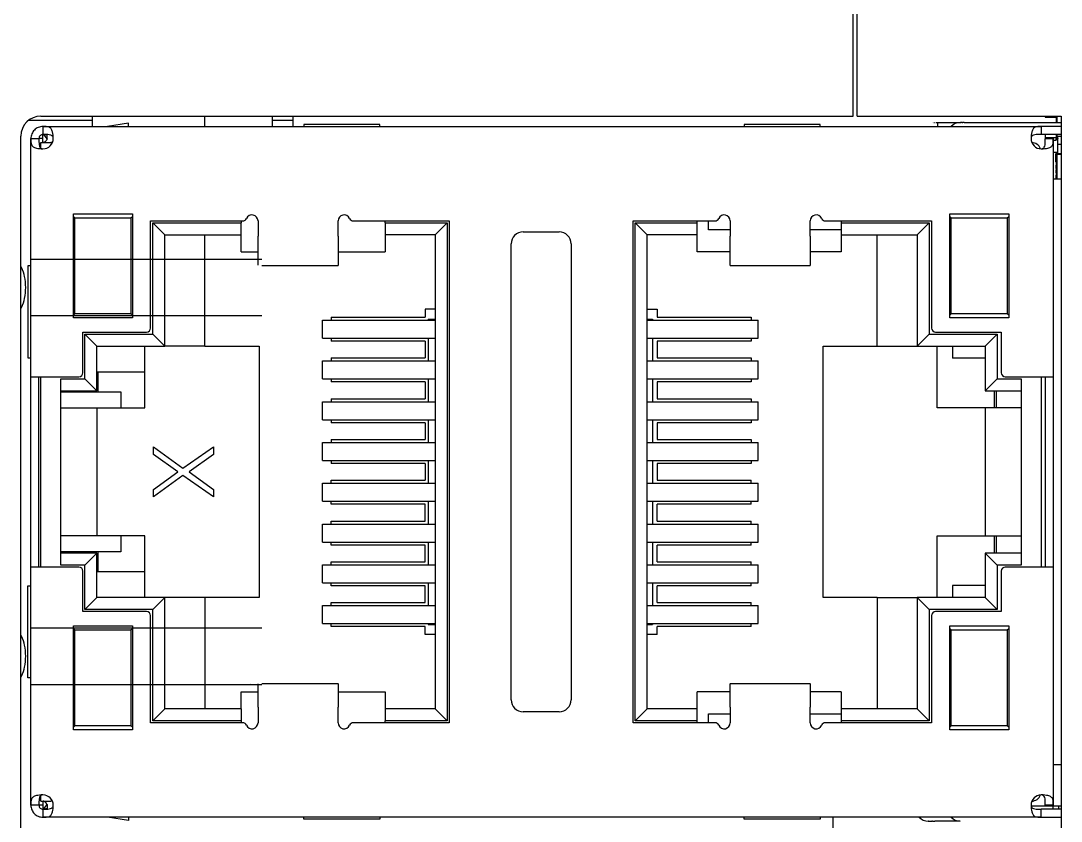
# Model space of a CAD drawing. Header units: inches. Extents: x 17 to 3130, y 15 to 659.
# Drawn here: x 954.21 to 980.21, y 234.15 to 254.16 of the extents above; entities that cross this region are included whole.
import ezdxf

# ---------------------------------------------------------------- set-up
doc = ezdxf.new("R2010")
doc.units = ezdxf.units.IN
doc.header["$MEASUREMENT"] = 0
doc.layers.add('Sichtbare Kanten(DIN)', color=7, linetype='Continuous', lineweight=25)

msp = doc.modelspace()

# ---------------------------------------------------------------- linework, layer by layer
at = {"layer": 'Sichtbare Kanten(DIN)'}
for p, q in [((975.01012, 251.77964), (975.01012, 255.92964)), ((975.11012, 251.77964), (975.11012, 255.92964)), ((954.71012, 251.77964), (975.01012, 251.77964)), ((956.00213, 251.6674), (956.00213, 251.77964)), ((958.80296, 251.77964), (958.80279, 251.51952)), ((960.50279, 251.51952), (960.50296, 251.77964)), ((961.00487, 251.77964), (961.00487, 251.51952)), ((975.11012, 251.77964), (980.21012, 251.77964)), ((979.81289, 251.77964), (979.81289, 251.75152)), ((979.81289, 251.75152), (980.09289, 251.75152)), ((980.09289, 251.61952), (980.09289, 251.77964)), ((980.10289, 251.77964), (980.10289, 251.61952)), ((980.21012, 251.77964), (980.21012, 216.32964)), ((956.00213, 251.6674), (954.39446, 251.6674)), ((954.76289, 251.51952), (979.71289, 251.51952)), ((954.76289, 251.51952), (954.76289, 251.31952)), ((956.00213, 251.51952), (956.00213, 251.6674)), ((956.89984, 251.60436), (956.37381, 251.51952)), ((956.89984, 251.51952), (956.89984, 251.60436)), ((961.00487, 251.6674), (960.50288, 251.6674)), ((963.18401, 251.56786), (961.28401, 251.56786)), ((961.28401, 251.56786), (961.28401, 251.51952)), ((963.18401, 251.51952), (963.18401, 251.56786)), ((974.18401, 251.56786), (972.28401, 251.56786)), ((972.28401, 251.56786), (972.28401, 251.51952)), ((974.18401, 251.51952), (974.18401, 251.56786)), ((976.98661, 251.61952), (976.98772, 251.61952)), ((977.0267, 251.61952), (977.04689, 251.61952)), ((977.07328, 251.61952), (977.13612, 251.61952)), ((977.13612, 251.61952), (977.68661, 251.61952)), ((977.68661, 251.61952), (977.68799, 251.61952)), ((977.69749, 251.61952), (977.68799, 251.61952)), ((977.69749, 251.61952), (977.70842, 251.61952)), ((977.73223, 251.61952), (977.70842, 251.61952)), ((977.73223, 251.61952), (977.75439, 251.61952)), ((977.78461, 251.61952), (977.75439, 251.61952)), ((977.78461, 251.61952), (977.85272, 251.61952)), ((977.85272, 251.61952), (980.21012, 251.61952)), ((980.21012, 251.51952), (979.71289, 251.51952)), ((979.71289, 251.51952), (979.71289, 251.31952)), ((954.21012, 216.82964), (954.21012, 251.27964)), ((954.46289, 245.26452), (954.46289, 251.21952)), ((954.46289, 251.21952), (954.66289, 251.21952)), ((954.68289, 251.21952), (954.66289, 251.21952)), ((954.76289, 251.21952), (954.68289, 251.21952)), ((954.76289, 251.11952), (954.76289, 251.31952)), ((954.77593, 251.3193), (954.86779, 251.20185)), ((954.86779, 251.20183), (954.86779, 251.30304)), ((980.21012, 251.31952), (979.71289, 251.31952)), ((979.81289, 251.31952), (979.81289, 251.23552)), ((980.09289, 251.23552), (979.81289, 251.23552)), ((979.81289, 251.21952), (980.01289, 251.21952)), ((979.91289, 251.23552), (979.91289, 251.21952)), ((980.01289, 251.21952), (980.01289, 245.26452)), ((980.01289, 251.1808), (980.07289, 251.1808)), ((980.08289, 251.18181), (980.08289, 251.21136)), ((980.09089, 251.21936), (980.09289, 251.21936)), ((980.09289, 251.18497), (980.09289, 251.31952)), ((980.10289, 251.31952), (980.10289, 251.1908)), ((980.12289, 251.2808), (980.21012, 251.2808)), ((980.12289, 251.0808), (980.12289, 251.2808)), ((954.71289, 251.11952), (954.96289, 251.11952)), ((954.71289, 250.97713), (954.71289, 251.11952)), ((954.99972, 251.11952), (954.96289, 251.11952)), ((980.12289, 251.0808), (980.21012, 251.0808)), ((980.12289, 250.84512), (980.12289, 251.0808)), ((980.01289, 250.8808), (980.07289, 250.8808)), ((980.07289, 250.63719), (980.07289, 250.83304)), ((980.07435, 250.83658), (980.08142, 250.84365)), ((980.08496, 250.84512), (980.21012, 250.84512)), ((980.09289, 250.82512), (980.09289, 250.63012)), ((980.09789, 250.82512), (980.09289, 250.82512)), ((980.09789, 250.82512), (980.10289, 250.82512)), ((980.10289, 250.82512), (980.21012, 250.82512)), ((980.10289, 250.82512), (980.10289, 250.20517)), ((980.08142, 250.62658), (980.07435, 250.63365)), ((980.08289, 250.50961), (980.08289, 250.55301)), ((980.08289, 250.36631), (980.08289, 250.43814)), ((980.08789, 250.62512), (980.08496, 250.62512)), ((980.09089, 250.56101), (980.09289, 250.56101)), ((980.09089, 250.50973), (980.09289, 250.50973)), ((980.09089, 250.45845), (980.09289, 250.45845)), ((980.09089, 250.44614), (980.09289, 250.44614)), ((980.09289, 250.20517), (980.09289, 250.63012)), ((980.21012, 250.20517), (980.01289, 250.20517)), ((980.08289, 250.36388), (980.08289, 250.36631)), ((980.08289, 250.36388), (980.08289, 250.34788)), ((980.08289, 250.34337), (980.08289, 250.34788)), ((980.08289, 250.26345), (980.08289, 250.30686)), ((980.09289, 250.35588), (980.09089, 250.35588)), ((980.09289, 250.33537), (980.09089, 250.33537)), ((980.09089, 250.31486), (980.09289, 250.31486)), ((980.09089, 250.26358), (980.09289, 250.26358)), ((980.09089, 250.2123), (980.09289, 250.2123)), ((955.52789, 246.73452), (955.52789, 249.33452)), ((955.52789, 249.33452), (956.99789, 249.33452)), ((955.52789, 249.26952), (955.56289, 249.23452)), ((955.56289, 249.23452), (956.96289, 249.23452)), ((955.56289, 246.83452), (955.56289, 249.23452)), ((956.96289, 249.23452), (956.99789, 249.26952)), ((956.96289, 249.23452), (956.96289, 246.83452)), ((956.99789, 249.33452), (956.99789, 246.73452)), ((957.45289, 246.47952), (957.45289, 249.15952)), ((957.45289, 249.15952), (959.75876, 249.15952)), ((957.51289, 246.32952), (957.51289, 249.10952)), ((957.51289, 249.10952), (959.71289, 249.10952)), ((957.51289, 249.10952), (957.81289, 248.80952)), ((959.71289, 249.15952), (959.71289, 249.10952)), ((959.71289, 248.80952), (959.71289, 249.10952)), ((960.13789, 249.15952), (960.13789, 248.774)), ((962.13789, 248.774), (962.13789, 249.15952)), ((962.51702, 249.15952), (964.91289, 249.15952)), ((963.31289, 249.10952), (963.31289, 249.15952)), ((963.31289, 249.10952), (964.86289, 249.10952)), ((963.31289, 249.10952), (963.31289, 248.80952)), ((964.86289, 249.10952), (964.56289, 248.80952)), ((964.86289, 249.10952), (964.86289, 236.65952)), ((964.91289, 249.15952), (964.91289, 236.60952)), ((969.51289, 236.60952), (969.51289, 249.15952)), ((969.51289, 249.15952), (971.55876, 249.15952)), ((969.56289, 236.65952), (969.56289, 249.10952)), ((969.56289, 249.10952), (971.11289, 249.10952)), ((969.56289, 249.10952), (969.86289, 248.80952)), ((971.11289, 249.10952), (971.11289, 249.15952)), ((971.11289, 248.80952), (971.11289, 249.10952)), ((971.39289, 248.93452), (971.39289, 249.15952)), ((971.93789, 249.15952), (971.93789, 248.774)), ((973.93789, 248.774), (973.93789, 249.15952)), ((974.31702, 249.15952), (976.97289, 249.15952)), ((974.71289, 249.15952), (974.71289, 249.10952)), ((974.71289, 249.10952), (974.71289, 248.80952)), ((974.71289, 249.10952), (976.91289, 249.10952)), ((976.91289, 249.10952), (976.61289, 248.80952)), ((976.91289, 249.10952), (976.91289, 246.32952)), ((976.97289, 249.15952), (976.97289, 246.47952)), ((977.42789, 246.73452), (977.42789, 249.33452)), ((977.42789, 249.33452), (978.89789, 249.33452)), ((977.42789, 249.26952), (977.46289, 249.23452)), ((977.46289, 249.23452), (978.86289, 249.23452)), ((977.46289, 246.83452), (977.46289, 249.23452)), ((978.86289, 249.23452), (978.89789, 249.26952)), ((978.86289, 249.23452), (978.86289, 246.83452)), ((978.89789, 249.33452), (978.89789, 246.73452)), ((966.76289, 248.88452), (967.66289, 248.88452)), ((971.93789, 248.93452), (971.39289, 248.93452)), ((974.71289, 248.93452), (973.93789, 248.93452)), ((957.81289, 246.02952), (957.81289, 248.80952)), ((957.81289, 248.80952), (959.71289, 248.80952)), ((958.81289, 246.02952), (958.81289, 248.80952)), ((959.71289, 248.38452), (959.71289, 248.80952)), ((960.13789, 248.049), (960.13789, 248.774)), ((962.13789, 248.774), (962.13789, 248.049)), ((963.31289, 248.80952), (963.31289, 248.38452)), ((964.56289, 248.80952), (963.31289, 248.80952)), ((964.56289, 248.80952), (964.56289, 236.95952)), ((966.46289, 237.18452), (966.46289, 248.58452)), ((967.96289, 248.58452), (967.96289, 237.18452)), ((971.11289, 248.80952), (969.86289, 248.80952)), ((969.86289, 236.95952), (969.86289, 248.80952)), ((971.11289, 248.38452), (971.11289, 248.80952)), ((971.93789, 248.049), (971.93789, 248.774)), ((973.93789, 248.774), (973.93789, 248.049)), ((974.71289, 248.80952), (974.71289, 248.38452)), ((974.71289, 248.80952), (976.61289, 248.80952)), ((975.61289, 246.02952), (975.61289, 248.80952)), ((976.61289, 248.80952), (976.61289, 246.02952)), ((959.71289, 248.38452), (960.13789, 248.38452)), ((962.13789, 248.38452), (963.31289, 248.38452)), ((971.93789, 248.38452), (971.11289, 248.38452)), ((974.71289, 248.38452), (973.93789, 248.38452)), ((954.46289, 248.20557), (960.23329, 248.20557)), ((954.66148, 248.20557), (954.66289, 248.20557)), ((962.13789, 248.03452), (962.13789, 248.049)), ((971.93789, 248.049), (971.93789, 248.03452)), ((973.93789, 248.03452), (973.93789, 248.049)), ((954.38531, 248.03452), (954.38531, 245.73452)), ((954.46289, 248.03452), (954.38531, 248.03452)), ((962.13789, 248.03452), (960.23757, 248.03452)), ((973.93789, 248.03452), (971.93789, 248.03452)), ((960.23329, 246.78347), (954.46289, 246.78347)), ((954.66148, 246.78347), (954.66289, 246.78347)), ((955.56289, 246.83452), (955.52789, 246.79952)), ((956.96289, 246.83452), (955.56289, 246.83452)), ((956.99789, 246.79952), (956.96289, 246.83452)), ((959.9555, 246.78906), (959.60971, 246.78347)), ((961.96285, 246.75452), (961.96285, 246.67952)), ((961.96285, 246.75452), (964.31289, 246.75452)), ((964.31289, 246.95121), (964.31289, 246.75452)), ((964.56289, 246.95121), (964.31289, 246.95121)), ((969.86289, 246.95121), (970.11289, 246.95121)), ((970.11289, 246.95121), (970.11289, 246.75452)), ((970.11289, 246.75452), (972.46292, 246.75452)), ((972.46292, 246.75452), (972.46292, 246.67952)), ((977.46289, 246.83452), (977.42789, 246.79952)), ((978.86289, 246.83452), (977.46289, 246.83452)), ((978.89789, 246.79952), (978.86289, 246.83452)), ((956.99789, 246.73452), (955.52789, 246.73452)), ((961.75181, 246.22952), (961.75181, 246.67952)), ((961.75181, 246.67952), (964.56289, 246.67952)), ((964.39289, 246.70452), (964.39289, 246.67952)), ((964.39289, 246.70452), (964.56289, 246.70452)), ((969.86289, 246.70452), (969.99289, 246.70452)), ((969.86289, 246.67952), (972.63397, 246.67952)), ((969.99289, 246.70452), (969.99289, 246.67952)), ((972.63397, 246.22952), (972.63397, 246.67952)), ((978.89789, 246.73452), (977.42789, 246.73452)), ((955.76289, 245.36452), (955.76289, 246.37952)), ((955.76289, 246.37952), (957.35289, 246.37952)), ((955.81289, 245.21452), (955.81289, 246.32952)), ((955.81289, 246.32952), (957.51289, 246.32952)), ((955.81289, 246.32952), (956.11289, 246.02952)), ((957.51289, 246.32952), (957.81289, 246.02952)), ((961.75181, 246.22952), (964.56289, 246.22952)), ((961.96285, 246.22952), (961.96285, 246.15452)), ((964.39289, 246.22952), (964.39289, 245.65952)), ((969.86289, 246.22952), (972.63397, 246.22952)), ((969.99289, 246.22952), (969.99289, 245.65952)), ((972.46292, 246.22952), (972.46292, 246.15452)), ((976.91289, 246.32952), (976.61289, 246.02952)), ((976.91289, 246.32952), (978.61289, 246.32952)), ((977.07289, 246.37952), (978.71289, 246.37952)), ((978.61289, 246.32952), (978.31289, 246.02952)), ((978.61289, 246.32952), (978.61289, 245.21452)), ((978.71289, 246.37952), (978.71289, 245.36452)), ((956.11289, 246.02952), (957.81289, 246.02952)), ((956.11289, 244.91452), (956.11289, 246.02952)), ((957.31289, 244.48452), (957.31289, 246.02952)), ((958.81289, 246.02952), (957.81289, 246.02952)), ((958.81289, 246.02952), (960.16289, 246.02952)), ((960.16289, 246.02952), (960.16289, 239.73952)), ((964.31289, 246.15452), (961.96285, 246.15452)), ((964.31289, 246.15452), (964.31289, 245.73452)), ((972.46292, 246.15452), (970.11289, 246.15452)), ((970.11289, 246.15452), (970.11289, 245.73452)), ((974.26289, 239.73952), (974.26289, 246.02952)), ((974.26289, 246.02952), (975.61289, 246.02952)), ((975.61289, 246.02952), (976.61289, 246.02952)), ((976.61289, 246.02952), (978.31289, 246.02952)), ((977.11289, 244.48452), (977.11289, 246.02952)), ((977.49289, 246.02952), (977.49289, 245.72952)), ((978.31289, 246.02952), (978.31289, 244.91452)), ((954.38531, 245.73452), (954.46289, 245.73452)), ((961.96285, 245.73452), (961.96285, 245.65952)), ((961.96285, 245.73452), (964.31289, 245.73452)), ((970.11289, 245.73452), (972.46292, 245.73452)), ((972.46292, 245.73452), (972.46292, 245.65952)), ((978.31289, 245.72952), (977.49289, 245.72952)), ((961.75181, 245.20952), (961.75181, 245.65952)), ((961.75181, 245.65952), (964.56289, 245.65952)), ((969.86289, 245.65952), (972.63397, 245.65952)), ((972.63397, 245.20952), (972.63397, 245.65952)), ((954.46289, 240.50452), (954.46289, 245.26452)), ((954.46289, 245.26452), (954.76289, 245.26452)), ((954.66289, 240.50452), (954.66289, 245.26452)), ((954.71289, 240.50452), (954.71289, 245.26452)), ((954.76289, 245.26452), (955.66289, 245.26452)), ((955.21289, 240.55452), (955.21289, 245.21452)), ((955.21289, 245.21452), (955.81289, 245.21452)), ((955.81289, 245.21452), (956.11289, 244.91452)), ((956.11289, 245.38452), (957.31289, 245.38452)), ((956.14455, 244.88452), (956.14455, 245.38452)), ((961.75181, 245.20952), (964.56289, 245.20952)), ((961.96285, 245.20952), (961.96285, 245.13452)), ((964.39289, 245.20952), (964.39289, 244.63952)), ((969.86289, 245.20952), (972.63397, 245.20952)), ((969.99289, 245.20952), (969.99289, 244.63952)), ((972.46292, 245.20952), (972.46292, 245.13452)), ((978.61289, 245.21452), (978.31289, 244.91452)), ((978.61289, 245.21452), (979.21289, 245.21452)), ((978.81289, 245.26452), (979.71289, 245.26452)), ((979.21289, 245.21452), (979.21289, 240.55452)), ((979.71289, 245.26452), (979.71289, 240.50452)), ((979.71289, 245.26452), (980.01289, 245.26452)), ((979.81289, 245.26452), (979.81289, 240.50452)), ((980.01289, 245.26452), (980.01289, 240.50452)), ((964.31289, 245.13452), (961.96285, 245.13452)), ((964.31289, 245.13452), (964.31289, 244.71452)), ((972.46292, 245.13452), (970.11289, 245.13452)), ((970.11289, 245.13452), (970.11289, 244.71452)), ((955.21289, 244.91452), (956.11289, 244.91452)), ((955.21289, 244.88452), (956.71289, 244.88452)), ((956.71289, 244.88452), (956.71289, 244.48452)), ((961.96285, 244.71452), (961.96285, 244.63952)), ((961.96285, 244.71452), (964.31289, 244.71452)), ((970.11289, 244.71452), (972.46292, 244.71452)), ((972.46292, 244.71452), (972.46292, 244.63952)), ((978.31289, 244.91452), (979.21289, 244.91452)), ((978.54289, 244.48452), (978.54289, 244.91452)), ((978.59289, 244.48452), (978.59289, 244.91452)), ((955.21289, 244.48452), (956.11289, 244.48452)), ((956.11289, 244.48452), (957.31289, 244.48452)), ((956.11289, 244.48452), (956.11289, 241.28452)), ((961.75181, 244.18952), (961.75181, 244.63952)), ((961.75181, 244.63952), (964.56289, 244.63952)), ((969.86289, 244.63952), (972.63397, 244.63952)), ((972.63397, 244.18952), (972.63397, 244.63952)), ((978.31289, 244.48452), (977.11289, 244.48452)), ((979.21289, 244.48452), (978.31289, 244.48452)), ((978.31289, 244.48452), (978.31289, 241.28452)), ((961.75181, 244.18952), (964.56289, 244.18952)), ((961.96285, 244.18952), (961.96285, 244.11452)), ((964.39289, 244.18952), (964.39289, 243.61952)), ((969.86289, 244.18952), (972.63397, 244.18952)), ((969.99289, 244.18952), (969.99289, 243.61952)), ((972.46292, 244.18952), (972.46292, 244.11452)), ((964.31289, 244.11452), (961.96285, 244.11452)), ((964.31289, 244.11452), (964.31289, 243.69452)), ((972.46292, 244.11452), (970.11289, 244.11452)), ((970.11289, 244.11452), (970.11289, 243.69452)), ((961.96285, 243.69452), (961.96285, 243.61952)), ((961.96285, 243.69452), (964.31289, 243.69452)), ((970.11289, 243.69452), (972.46292, 243.69452)), ((972.46292, 243.69452), (972.46292, 243.61952)), ((957.52591, 243.32202), (957.52591, 243.50952)), ((957.52591, 243.50952), (958.25995, 242.97827)), ((958.25995, 242.97827), (959.02591, 243.50952)), ((959.02591, 243.50952), (959.02591, 243.32202)), ((961.75181, 243.16952), (961.75181, 243.61952)), ((961.75181, 243.61952), (964.56289, 243.61952)), ((969.86289, 243.61952), (972.63397, 243.61952)), ((972.63397, 243.16952), (972.63397, 243.61952)), ((958.13229, 242.88452), (957.52591, 243.32202)), ((959.02591, 243.32202), (958.41952, 242.88452)), ((961.75181, 243.16952), (964.56289, 243.16952)), ((961.96285, 243.16952), (961.96285, 243.09452)), ((964.39289, 243.16952), (964.39289, 242.59952)), ((969.86289, 243.16952), (972.63397, 243.16952)), ((969.99289, 243.16952), (969.99289, 242.59952)), ((972.46292, 243.16952), (972.46292, 243.09452)), ((957.52591, 242.44702), (958.13229, 242.88452)), ((958.41952, 242.88452), (959.02591, 242.44702)), ((964.31289, 243.09452), (961.96285, 243.09452)), ((964.31289, 243.09452), (964.31289, 242.67452)), ((972.46292, 243.09452), (970.11289, 243.09452)), ((970.11289, 243.09452), (970.11289, 242.67452)), ((958.25995, 242.79077), (957.52591, 242.25952)), ((959.02591, 242.25952), (958.25995, 242.79077)), ((961.75181, 242.14952), (961.75181, 242.59952)), ((961.75181, 242.59952), (964.56289, 242.59952)), ((961.96285, 242.59952), (961.96285, 242.67452)), ((961.96285, 242.67452), (964.31289, 242.67452)), ((969.86289, 242.59952), (972.63397, 242.59952)), ((970.11289, 242.67452), (972.46292, 242.67452)), ((972.46292, 242.59952), (972.46292, 242.67452)), ((972.63397, 242.14952), (972.63397, 242.59952)), ((957.52591, 242.25952), (957.52591, 242.44702)), ((959.02591, 242.44702), (959.02591, 242.25952)), ((961.75181, 242.14952), (964.56289, 242.14952)), ((961.96285, 242.07452), (961.96285, 242.14952)), ((964.31289, 242.07452), (961.96285, 242.07452)), ((964.31289, 241.65452), (964.31289, 242.07452)), ((964.39289, 242.14952), (964.39289, 241.57952)), ((969.86289, 242.14952), (972.63397, 242.14952)), ((969.99289, 242.14952), (969.99289, 241.57952)), ((972.46292, 242.07452), (970.11289, 242.07452)), ((970.11289, 241.65452), (970.11289, 242.07452)), ((972.46292, 242.07452), (972.46292, 242.14952)), ((961.75181, 241.12952), (961.75181, 241.57952)), ((961.75181, 241.57952), (964.56289, 241.57952)), ((961.96285, 241.57952), (961.96285, 241.65452)), ((961.96285, 241.65452), (964.31289, 241.65452)), ((969.86289, 241.57952), (972.63397, 241.57952)), ((970.11289, 241.65452), (972.46292, 241.65452)), ((972.46292, 241.57952), (972.46292, 241.65452)), ((972.63397, 241.12952), (972.63397, 241.57952)), ((956.11289, 241.28452), (955.21289, 241.28452)), ((957.31289, 241.28452), (956.11289, 241.28452)), ((956.71289, 241.28452), (956.71289, 240.88452)), ((957.31289, 239.73952), (957.31289, 241.28452)), ((977.11289, 241.28452), (978.31289, 241.28452)), ((977.11289, 239.73952), (977.11289, 241.28452)), ((978.31289, 241.28452), (979.21289, 241.28452)), ((978.54289, 240.85452), (978.54289, 241.28452)), ((978.59289, 240.85452), (978.59289, 241.28452)), ((961.75181, 241.12952), (964.56289, 241.12952)), ((961.96285, 241.05452), (961.96285, 241.12952)), ((964.31289, 241.05452), (961.96285, 241.05452)), ((964.31289, 240.63452), (964.31289, 241.05452)), ((964.39289, 241.12952), (964.39289, 240.55952)), ((969.86289, 241.12952), (972.63397, 241.12952)), ((969.99289, 241.12952), (969.99289, 240.55952)), ((972.46292, 241.05452), (970.11289, 241.05452)), ((970.11289, 240.63452), (970.11289, 241.05452)), ((972.46292, 241.05452), (972.46292, 241.12952)), ((956.71289, 240.88452), (955.21289, 240.88452)), ((956.11289, 240.85452), (955.21289, 240.85452)), ((955.81289, 240.55452), (956.11289, 240.85452)), ((956.11289, 239.73952), (956.11289, 240.85452)), ((956.14455, 240.38452), (956.14455, 240.88452)), ((979.21289, 240.85452), (978.31289, 240.85452)), ((978.61289, 240.55452), (978.31289, 240.85452)), ((978.31289, 240.85452), (978.31289, 239.73952)), ((954.46289, 234.54952), (954.46289, 240.50452)), ((954.76289, 240.50452), (954.46289, 240.50452)), ((955.66289, 240.50452), (954.76289, 240.50452)), ((955.81289, 240.55452), (955.21289, 240.55452)), ((955.81289, 239.43952), (955.81289, 240.55452)), ((961.75181, 240.10952), (961.75181, 240.55952)), ((961.75181, 240.55952), (964.56289, 240.55952)), ((961.96285, 240.55952), (961.96285, 240.63452)), ((961.96285, 240.63452), (964.31289, 240.63452)), ((969.86289, 240.55952), (972.63397, 240.55952)), ((970.11289, 240.63452), (972.46292, 240.63452)), ((972.46292, 240.55952), (972.46292, 240.63452)), ((972.63397, 240.10952), (972.63397, 240.55952)), ((979.21289, 240.55452), (978.61289, 240.55452)), ((978.61289, 240.55452), (978.61289, 239.43952)), ((979.71289, 240.50452), (978.81289, 240.50452)), ((980.01289, 240.50452), (979.71289, 240.50452)), ((980.01289, 240.50452), (980.01289, 234.54952)), ((955.76289, 239.38952), (955.76289, 240.40452)), ((957.31289, 240.38452), (956.11289, 240.38452)), ((978.71289, 240.40452), (978.71289, 239.38952)), ((954.38531, 237.73452), (954.38531, 240.03452)), ((954.38531, 240.03452), (954.46289, 240.03452)), ((961.75181, 240.10952), (964.56289, 240.10952)), ((961.96285, 240.03452), (961.96285, 240.10952)), ((964.31289, 240.03452), (961.96285, 240.03452)), ((964.31289, 239.61452), (964.31289, 240.03452)), ((964.39289, 240.10952), (964.39289, 239.53952)), ((969.86289, 240.10952), (972.63397, 240.10952)), ((969.99289, 240.10952), (969.99289, 239.53952)), ((972.46292, 240.03452), (970.11289, 240.03452)), ((970.11289, 239.61452), (970.11289, 240.03452)), ((972.46292, 240.03452), (972.46292, 240.10952)), ((978.31289, 240.03952), (977.49289, 240.03952)), ((977.49289, 240.03952), (977.49289, 239.73952)), ((955.81289, 239.43952), (956.11289, 239.73952)), ((957.81289, 239.73952), (956.11289, 239.73952)), ((957.51289, 239.43952), (957.81289, 239.73952)), ((958.81289, 239.73952), (957.81289, 239.73952)), ((957.81289, 236.95952), (957.81289, 239.73952)), ((960.16289, 239.73952), (958.81289, 239.73952)), ((958.81289, 239.73952), (958.81289, 236.95952)), ((975.61289, 239.73952), (974.26289, 239.73952)), ((975.61289, 239.73952), (975.61289, 236.95952)), ((975.61289, 239.73952), (976.61289, 239.73952)), ((976.61289, 239.73952), (976.61289, 236.95952)), ((978.31289, 239.73952), (976.61289, 239.73952)), ((976.91289, 239.43952), (976.61289, 239.73952)), ((978.61289, 239.43952), (978.31289, 239.73952)), ((961.75181, 239.08952), (961.75181, 239.53952)), ((961.75181, 239.53952), (964.56289, 239.53952)), ((961.96285, 239.53952), (961.96285, 239.61452)), ((961.96285, 239.61452), (964.31289, 239.61452)), ((969.86289, 239.53952), (972.63397, 239.53952)), ((970.11289, 239.61452), (972.46292, 239.61452)), ((972.46292, 239.53952), (972.46292, 239.61452)), ((972.63397, 239.08952), (972.63397, 239.53952)), ((957.35289, 239.38952), (955.76289, 239.38952)), ((957.51289, 239.43952), (955.81289, 239.43952)), ((957.45289, 236.60952), (957.45289, 239.28952)), ((957.51289, 236.65952), (957.51289, 239.43952)), ((978.61289, 239.43952), (976.91289, 239.43952)), ((976.91289, 239.43952), (976.91289, 236.65952)), ((976.97289, 239.28952), (976.97289, 236.60952)), ((978.71289, 239.38952), (977.07289, 239.38952)), ((954.46289, 238.98557), (960.23329, 238.98557)), ((954.66097, 238.98557), (954.66289, 238.98557)), ((955.52789, 239.03452), (956.99789, 239.03452)), ((955.52789, 236.43452), (955.52789, 239.03452)), ((955.52789, 238.96952), (955.56289, 238.93452)), ((956.96289, 238.93452), (956.99789, 238.96952)), ((956.99789, 239.03452), (956.99789, 236.43452)), ((961.75181, 239.08952), (964.56289, 239.08952)), ((961.96285, 239.01452), (961.96285, 239.08952)), ((964.31289, 239.01452), (961.96285, 239.01452)), ((964.31289, 238.81782), (964.31289, 239.01452)), ((964.39289, 239.08952), (964.39289, 239.06452)), ((964.39289, 239.06452), (964.56289, 239.06452)), ((969.86289, 239.08952), (972.63397, 239.08952)), ((969.86289, 239.06452), (969.99289, 239.06452)), ((969.99289, 239.08952), (969.99289, 239.06452)), ((972.46292, 239.01452), (970.11289, 239.01452)), ((970.11289, 238.81782), (970.11289, 239.01452)), ((972.46292, 239.01452), (972.46292, 239.08952)), ((977.42789, 236.43452), (977.42789, 239.03452)), ((977.42789, 239.03452), (978.89789, 239.03452)), ((977.42789, 238.96952), (977.46289, 238.93452)), ((978.86289, 238.93452), (978.89789, 238.96952)), ((978.89789, 239.03452), (978.89789, 236.43452)), ((955.56289, 238.93452), (956.96289, 238.93452)), ((955.56289, 236.53452), (955.56289, 238.93452)), ((956.96289, 238.93452), (956.96289, 236.53452)), ((964.56289, 238.81782), (964.31289, 238.81782)), ((970.11289, 238.81782), (969.86289, 238.81782)), ((977.46289, 238.93452), (978.86289, 238.93452)), ((977.46289, 236.53452), (977.46289, 238.93452)), ((978.86289, 238.93452), (978.86289, 236.53452)), ((954.46289, 237.73452), (954.38531, 237.73452)), ((960.23329, 237.56347), (954.46289, 237.56347)), ((954.66148, 237.56347), (954.66289, 237.56347)), ((959.9555, 237.56906), (959.60971, 237.56347)), ((959.71289, 237.38452), (960.13789, 237.38452)), ((959.71289, 236.95952), (959.71289, 237.38452)), ((960.13789, 237.0012), (960.13789, 237.5812)), ((960.23757, 237.58952), (962.13789, 237.58952)), ((962.13789, 237.5812), (962.13789, 237.58952)), ((962.13789, 237.5812), (962.13789, 237.0012)), ((962.13789, 237.38452), (963.31289, 237.38452)), ((963.31289, 237.38452), (963.31289, 236.95952)), ((971.11289, 236.95952), (971.11289, 237.38452)), ((971.93789, 237.38452), (971.11289, 237.38452)), ((971.93789, 237.58952), (971.93789, 237.5812)), ((971.93789, 237.58952), (973.93789, 237.58952)), ((971.93789, 237.0012), (971.93789, 237.5812)), ((973.93789, 237.5812), (973.93789, 237.58952)), ((973.93789, 237.5812), (973.93789, 237.0012)), ((974.71289, 237.38452), (973.93789, 237.38452)), ((974.71289, 237.38452), (974.71289, 236.95952)), ((957.51289, 236.65952), (957.81289, 236.95952)), ((959.71289, 236.95952), (957.81289, 236.95952)), ((959.71289, 236.95952), (959.71289, 236.65952)), ((960.13789, 237.0012), (960.13789, 236.60952)), ((962.13789, 236.60952), (962.13789, 237.0012)), ((963.31289, 236.95952), (963.31289, 236.65952)), ((964.56289, 236.95952), (963.31289, 236.95952)), ((964.86289, 236.65952), (964.56289, 236.95952)), ((967.66289, 236.88452), (966.76289, 236.88452)), ((969.56289, 236.65952), (969.86289, 236.95952)), ((971.11289, 236.95952), (969.86289, 236.95952)), ((971.11289, 236.65952), (971.11289, 236.95952)), ((971.93789, 237.0012), (971.93789, 236.60952)), ((973.93789, 236.60952), (973.93789, 237.0012)), ((974.71289, 236.95952), (974.71289, 236.65952)), ((976.61289, 236.95952), (974.71289, 236.95952)), ((976.91289, 236.65952), (976.61289, 236.95952)), ((959.75876, 236.60952), (957.45289, 236.60952)), ((959.71289, 236.65952), (957.51289, 236.65952)), ((959.71289, 236.65952), (959.71289, 236.60952)), ((964.91289, 236.60952), (962.51702, 236.60952)), ((964.86289, 236.65952), (963.31289, 236.65952)), ((963.31289, 236.60952), (963.31289, 236.65952)), ((971.55876, 236.60952), (969.51289, 236.60952)), ((971.11289, 236.65952), (969.56289, 236.65952)), ((971.11289, 236.60952), (971.11289, 236.65952)), ((971.39289, 236.60952), (971.39289, 236.83452)), ((971.39289, 236.83452), (971.93789, 236.83452)), ((973.93789, 236.83452), (974.71289, 236.83452)), ((976.97289, 236.60952), (974.31702, 236.60952)), ((974.71289, 236.65952), (974.71289, 236.60952)), ((976.91289, 236.65952), (974.71289, 236.65952)), ((955.56289, 236.53452), (955.52789, 236.49952)), ((956.99789, 236.43452), (955.52789, 236.43452)), ((956.96289, 236.53452), (955.56289, 236.53452)), ((956.99789, 236.49952), (956.96289, 236.53452)), ((977.46289, 236.53452), (977.42789, 236.49952)), ((978.89789, 236.43452), (977.42789, 236.43452)), ((978.86289, 236.53452), (977.46289, 236.53452)), ((978.89789, 236.49952), (978.86289, 236.53452)), ((980.01289, 235.56386), (980.21012, 235.56386)), ((954.71289, 234.64952), (954.71289, 234.7919)), ((954.66289, 234.54952), (954.46289, 234.54952)), ((954.68256, 234.54952), (954.66289, 234.54952)), ((954.76289, 234.54952), (954.68289, 234.54952)), ((954.71289, 234.64952), (954.96289, 234.64952)), ((954.76289, 234.64952), (954.76289, 234.44952)), ((954.77593, 234.44973), (954.86779, 234.56717)), ((954.86289, 234.57638), (954.86289, 234.57637)), ((954.86779, 234.5672), (954.86779, 234.46599)), ((954.99972, 234.64952), (954.96289, 234.64952)), ((980.21012, 234.52752), (979.4584, 234.52752)), ((980.01289, 234.54952), (979.81289, 234.54952)), ((980.00487, 234.52752), (980.00487, 234.44952)), ((980.15255, 234.44952), (980.15255, 234.52752)), ((954.76289, 234.44952), (954.76289, 234.24952)), ((980.01289, 234.44952), (979.71289, 234.44952)), ((979.71289, 234.24952), (979.71289, 234.44952)), ((980.21012, 234.44952), (980.01289, 234.44952)), ((979.71289, 234.24952), (954.76289, 234.24952)), ((956.89984, 234.16467), (956.37381, 234.24952)), ((956.89984, 234.24952), (956.89984, 234.16467)), ((961.28401, 234.20117), (961.28401, 234.24952)), ((963.18401, 234.20117), (961.28401, 234.20117)), ((963.18401, 234.24952), (963.18401, 234.20117)), ((972.28401, 234.20117), (972.28401, 234.24952)), ((974.18401, 234.20117), (972.28401, 234.20117)), ((974.18401, 234.24952), (974.18401, 234.20117)), ((974.50487, 234.24952), (974.50487, 233.86652)), ((976.88667, 234.14952), (976.88665, 234.14952)), ((976.88667, 234.14952), (976.89377, 234.14952)), ((976.89974, 234.14952), (976.97474, 234.14952)), ((976.99023, 234.14952), (977.0528, 234.14952)), ((977.68661, 234.14952), (977.0528, 234.14952)), ((979.71289, 234.24952), (980.01289, 234.24952)), ((980.01289, 234.24952), (980.21012, 234.24952))]:
    msp.add_line(p, q, dxfattribs=at)
for centre, radius, start, end in [((954.71012, 251.27964), 0.5, 90, 180), ((977.68666, 251.31952), 0.3, 90.008443, 138.189685), ((954.76289, 251.21952), 0.25708, 270, 0), ((979.71289, 251.21952), 0.25708, 180, 270), ((980.09089, 251.21136), 0.008, 90, 180), ((979.46289, 250.86952), 0.25, 21.97813, 86.946514), ((980.07789, 250.83304), 0.005, 135, 180), ((980.08496, 250.84012), 0.005, 90, 135), ((980.07789, 250.63719), 0.005, 180, 225), ((980.08496, 250.63012), 0.005, 225, 270), ((980.09089, 250.43814), 0.008, 90, 180), ((980.08789, 250.63012), 0.005, 270, 0), ((980.09089, 250.36388), 0.008, 180, 270), ((980.09089, 250.34337), 0.008, 180, 270), ((959.75876, 249.25952), 0.1, 270, 336.419498), ((959.98789, 249.15952), 0.15, 0, 156.423371), ((962.28789, 249.15952), 0.15, 23.578179, 180), ((962.51702, 249.25952), 0.1, 203.578178, 270), ((971.55876, 249.25952), 0.1, 270, 336.421821), ((971.78789, 249.15952), 0.15, 0, 156.421822), ((974.08789, 249.15952), 0.15, 23.578178, 180), ((974.31702, 249.25952), 0.1, 203.578178, 270), ((966.76289, 248.58452), 0.3, 90, 180), ((967.66289, 248.58452), 0.3, 0, 90), ((957.35289, 246.47952), 0.1, 270, 0), ((977.07289, 246.47952), 0.1, 180, 270), ((955.66289, 245.36452), 0.1, 270, 0), ((978.81289, 245.36452), 0.1, 180, 270), ((955.66289, 240.40452), 0.1, 0, 90), ((978.81289, 240.40452), 0.1, 90, 180), ((957.35289, 239.28952), 0.1, 0, 90), ((977.07289, 239.28952), 0.1, 90, 180), ((966.76289, 237.18452), 0.3, 180, 270), ((967.66289, 237.18452), 0.3, 270, 0), ((959.75876, 236.50952), 0.1, 23.578178, 90), ((959.98789, 236.60952), 0.15, 203.578179, 0), ((962.28789, 236.60952), 0.15, 180, 336.421822), ((962.51702, 236.50952), 0.1, 90, 156.421821), ((971.55876, 236.50952), 0.1, 23.578178, 90), ((971.78789, 236.60952), 0.15, 203.578179, 0), ((974.08789, 236.60952), 0.15, 180, 336.421821), ((974.31702, 236.50952), 0.1, 90, 156.421823), ((954.76289, 234.54952), 0.25708, 0, 90), ((979.71289, 234.54952), 0.25708, 90, 180), ((979.46289, 234.89952), 0.25, 273.053486, 338.021869), ((976.88666, 234.44952), 0.3, 221.810315, 269.997921), ((977.68666, 234.44952), 0.3, 221.810315, 269.991357)]:
    msp.add_arc(centre, radius, start, end, dxfattribs=at)
for centre, major_axis, ratio, start_param, end_param in [((980.09089, 250.55301), (0, 0.008), 0.99982817, 0, 1.57071304), ((980.09089, 250.50961), (-0.008, 0), 0.01553746, 4.71238898, 6.28318525), ((980.09089, 250.46645), (-0.008, 0), 0.99997017, 0, 1.57072424), ((980.09089, 250.30686), (0, 0.008), 0.99982817, 0, 1.57071304), ((980.09089, 250.26345), (-0.008, 0), 0.01553746, 4.71238898, 6.28318525), ((980.09089, 250.2203), (-0.008, 0), 0.99997017, 0, 1.57072424)]:
    msp.add_ellipse(centre, major_axis=major_axis, ratio=ratio, start_param=start_param, end_param=end_param, dxfattribs=at)
for points, knots in [([(954.76288, 251.51952), (954.72347, 251.51952), (954.68442, 251.51175), (954.61162, 251.48156), (954.57858, 251.45947), (954.52294, 251.40384), (954.50085, 251.3708), (954.47066, 251.29799), (954.46289, 251.25894), (954.46289, 251.21952)], [-0.0538521961, -0.0538521961, -0.0538521961, -0.0538521961, -0.0403808465, -0.0403808465, -0.0269279591, -0.0269279591, -0.0134737152, -0.0134737152, -0.000001, -0.000001, -0.000001, -0.000001]), ([(955.01997, 251.21953), (955.01997, 251.2492), (955.01844, 251.27869), (955.01235, 251.33446), (955.00792, 251.36046), (954.99313, 251.41723), (954.98163, 251.44368), (954.95352, 251.48321), (954.93687, 251.49682), (954.89618, 251.51329), (954.87371, 251.51694), (954.83394, 251.51911), (954.82009, 251.51935), (954.79163, 251.51954), (954.77737, 251.51952), (954.7629, 251.51952)], [-0.0564799658, -0.0564799658, -0.0564799658, -0.0564799658, -0.048346409, -0.048346409, -0.0404181949, -0.0404181949, -0.0292982998, -0.0292982998, -0.0184639284, -0.0184639284, -0.0089370631, -0.0089370631, -0.0043445505, -0.0043445505, -0.0000009999, -0.0000009999, -0.0000009999, -0.0000009999]), ([(977.12677, 251.51952), (977.12688, 251.52314), (977.127, 251.5267), (977.12808, 251.55798), (977.12927, 251.58016), (977.13215, 251.61055), (977.13381, 251.61869), (977.13591, 251.6195), (977.13601, 251.61952), (977.13612, 251.61952)], [-0.0247221134, -0.0247221134, -0.0247221134, -0.0247221134, -0.0232579597, -0.0232579597, -0.0115365909, -0.0115365909, 0, 0, 0.0006011587, 0.0006011587, 0.0006011587, 0.0006011587]), ([(979.71288, 251.51952), (979.69839, 251.51952), (979.68412, 251.51954), (979.65563, 251.51935), (979.64177, 251.51911), (979.60222, 251.51695), (979.57969, 251.51334), (979.53883, 251.49677), (979.52219, 251.48314), (979.4941, 251.44359), (979.4826, 251.41712), (979.46784, 251.36034), (979.46341, 251.33436), (979.45734, 251.27864), (979.45581, 251.24918), (979.45581, 251.21953)], [-0.0621463058, -0.0621463058, -0.0621463058, -0.0621463058, -0.0572938323, -0.0572938323, -0.0521627349, -0.0521627349, -0.041621349, -0.041621349, -0.0297529403, -0.0297529403, -0.0175745534, -0.0175745534, -0.0088998889, -0.0088998889, -0.000001, -0.000001, -0.000001, -0.000001]), ([(954.46289, 251.21951), (954.46289, 251.20502), (954.46287, 251.19074), (954.46306, 251.16226), (954.4633, 251.1484), (954.46546, 251.10885), (954.46906, 251.08632), (954.48563, 251.04545), (954.49927, 251.02881), (954.53882, 251.00073), (954.56528, 250.98923), (954.62206, 250.97447), (954.64804, 250.97004), (954.70376, 250.96396), (954.73323, 250.96244), (954.76288, 250.96244)], [-0.0621463058, -0.0621463058, -0.0621463058, -0.0621463058, -0.0572938323, -0.0572938323, -0.0521627349, -0.0521627349, -0.041621349, -0.041621349, -0.0297529403, -0.0297529403, -0.0175745534, -0.0175745534, -0.0088998889, -0.0088998889, -0.000001, -0.000001, -0.000001, -0.000001]), ([(954.66289, 251.21951), (954.66289, 251.19115), (954.66276, 251.16235), (954.66384, 251.10458), (954.6654, 251.07973), (954.67309, 251.03216), (954.68046, 251.01513), (954.69259, 250.99574), (954.70045, 250.98541), (954.72005, 250.97237), (954.728, 250.96866), (954.74507, 250.96371), (954.7539, 250.96244), (954.76288, 250.96244)], [-0.0285717575, -0.0285717575, -0.0285717575, -0.0285717575, -0.0235461452, -0.0235461452, -0.0180263128, -0.0180263128, -0.0105113236, -0.0105113236, -0.005512376, -0.005512376, -0.0026982908, -0.0026982908, -0.000001, -0.000001, -0.000001, -0.000001]), ([(954.76288, 251.31952), (954.74976, 251.31952), (954.73674, 251.31693), (954.71245, 251.30686), (954.70144, 251.29949), (954.68291, 251.28096), (954.67554, 251.26995), (954.66548, 251.24566), (954.66289, 251.23265), (954.66289, 251.21952)], [-0.0302229297, -0.0302229297, -0.0302229297, -0.0302229297, -0.0226665264, -0.0226665264, -0.0151119648, -0.0151119648, -0.0075574033, -0.0075574033, -0.000001, -0.000001, -0.000001, -0.000001]), ([(954.8678, 251.30305), (954.85274, 251.30894), (954.8358, 251.31278), (954.81111, 251.31665), (954.80178, 251.3177), (954.78768, 251.31877), (954.78279, 251.31905), (954.77542, 251.31933), (954.77293, 251.3194), (954.76918, 251.31947), (954.76792, 251.31949), (954.76603, 251.3195), (954.7654, 251.31951), (954.76445, 251.31951), (954.76413, 251.31951), (954.76366, 251.31951), (954.7635, 251.31952), (954.76319, 251.31952), (954.76304, 251.31952), (954.76289, 251.31952)], [-0.0187657072, -0.0187657072, -0.0187657072, -0.0187657072, -0.0103490156, -0.0103490156, -0.0053507188, -0.0053507188, -0.0027122222, -0.0027122222, -0.0013644485, -0.0013644485, -0.0006841907, -0.0006841907, -0.0003425638, -0.0003425638, -0.0001713876, -0.0001713876, -0.0000857102, -0.0000857102, -0.0000038328, -0.0000038328, -0.0000038328, -0.0000038328]), ([(954.86781, 251.20183), (954.86119, 251.18884), (954.85381, 251.17714), (954.8378, 251.15667), (954.82921, 251.14796), (954.81117, 251.13386), (954.80178, 251.12851), (954.77746, 251.11944), (954.7661, 251.11952), (954.76289, 251.11952)], [0.0000045685, 0.0000045685, 0.0000045685, 0.0000045685, 0.0053097414, 0.0053097414, 0.010623204, 0.010623204, 0.0159304309, 0.0159304309, 0.0240316021, 0.0240316021, 0.0240316021, 0.0240316021]), ([(955.01997, 251.21953), (955.01997, 251.22851), (955.01869, 251.23733), (955.01374, 251.2544), (955.01004, 251.26236), (954.99699, 251.28195), (954.98666, 251.28982), (954.96727, 251.30194), (954.95025, 251.30931), (954.90267, 251.317), (954.87782, 251.31857), (954.82005, 251.31965), (954.79126, 251.31952), (954.7629, 251.31952)], [-0.0483841416, -0.0483841416, -0.0483841416, -0.0483841416, -0.0438164189, -0.0438164189, -0.0390509087, -0.0390509087, -0.0305854438, -0.0305854438, -0.0178591908, -0.0178591908, -0.0085116269, -0.0085116269, -0.0000009999, -0.0000009999, -0.0000009999, -0.0000009999]), ([(979.71288, 251.31952), (979.68452, 251.31952), (979.65572, 251.31965), (979.59796, 251.31857), (979.5731, 251.317), (979.52553, 251.30931), (979.5085, 251.30194), (979.48911, 251.28982), (979.47878, 251.28195), (979.46574, 251.26236), (979.46203, 251.2544), (979.45708, 251.23733), (979.45581, 251.22851), (979.45581, 251.21953)], [-0.0285717575, -0.0285717575, -0.0285717575, -0.0285717575, -0.0235461451, -0.0235461451, -0.0180263128, -0.0180263128, -0.0105113236, -0.0105113236, -0.005512376, -0.005512376, -0.0026982908, -0.0026982908, -0.000001, -0.000001, -0.000001, -0.000001]), ([(979.7129, 250.96244), (979.72188, 250.96244), (979.7307, 250.96371), (979.74777, 250.96866), (979.75573, 250.97237), (979.77533, 250.98541), (979.78319, 250.99574), (979.79531, 251.01513), (979.80268, 251.03216), (979.81038, 251.07973), (979.81194, 251.10458), (979.81302, 251.16235), (979.81289, 251.19115), (979.81289, 251.21951)], [-0.0483841219, -0.0483841219, -0.0483841219, -0.0483841219, -0.0438164021, -0.0438164021, -0.0390508951, -0.0390508951, -0.0305854335, -0.0305854335, -0.0178591866, -0.0178591866, -0.0085116259, -0.0085116259, -0.0000009978, -0.0000009978, -0.0000009978, -0.0000009978]), ([(979.7129, 250.96244), (979.74258, 250.96244), (979.77206, 250.96397), (979.82783, 250.97005), (979.85383, 250.97449), (979.9106, 250.98927), (979.93706, 251.00077), (979.97658, 251.02888), (979.99019, 251.04553), (980.00666, 251.08622), (980.01031, 251.10869), (980.01248, 251.14847), (980.01272, 251.16231), (980.01291, 251.19077), (980.01289, 251.20504), (980.01289, 251.21951)], [-0.0564799696, -0.0564799696, -0.0564799696, -0.0564799696, -0.048346412, -0.048346412, -0.0404181973, -0.0404181973, -0.0292983019, -0.0292983019, -0.0184639305, -0.0184639305, -0.0089370656, -0.0089370656, -0.0043445517, -0.0043445517, -0.0000009999, -0.0000009999, -0.0000009999, -0.0000009999]), ([(980.12289, 251.2308), (980.12289, 251.23031), (980.12288, 251.22982), (980.12279, 251.22682), (980.12253, 251.22431), (980.12146, 251.21845), (980.12049, 251.21513), (980.11674, 251.20591), (980.11313, 251.20042), (980.10401, 251.19113), (980.09859, 251.18742), (980.08663, 251.18228), (980.08021, 251.18091), (980.07343, 251.1808), (980.07316, 251.1808), (980.07289, 251.1808)], [-0.01561185189, -0.01561185189, -0.01561185189, -0.01561185189, -0.01546593698, -0.01546593698, -0.01470998113, -0.01470998113, -0.01367574553, -0.01367574553, -0.01172149219, -0.01172149219, -0.00976873122, -0.00976873122, -0.00781680078, -0.00781680078, -0.00773537212, -0.00773537212, -0.00773537212, -0.00773537212]), ([(980.07289, 250.8808), (980.07912, 250.8808), (980.0853, 250.88084), (980.09717, 250.88102), (980.10271, 250.88115), (980.11213, 250.88149), (980.11592, 250.88169), (980.12122, 250.88213), (980.12268, 250.88237), (980.12288, 250.88262), (980.12289, 250.88263), (980.12289, 250.88265)], [-0.00773537212, -0.00773537212, -0.00773537212, -0.00773537212, -0.0058644577, -0.0058644577, -0.00391075827, -0.00391075827, -0.00195567485, -0.00195567485, 0, 0, 0.00014591453, 0.00014591453, 0.00014591453, 0.00014591453]), ([(980.08289, 250.46645), (980.08289, 250.4665), (980.08289, 250.46706), (980.08289, 250.46962), (980.08289, 250.47058), (980.08289, 250.47183), (980.08289, 250.47344), (980.08289, 250.47481), (980.08289, 250.47644), (980.08289, 250.47848), (980.08289, 250.48048), (980.08289, 250.48289), (980.08289, 250.4858), (980.08289, 250.48869), (980.08289, 250.49204), (980.08289, 250.49548), (980.08289, 250.5), (980.08289, 250.50479), (980.08289, 250.50961)], [0.000000000114, 0.000000000114, 0.000000000114, 0.000000000114, 0.0000350888399, 0.0000350888399, 0.0000350888399, 0.0000482821296, 0.0000482821296, 0.0000482821296, 0.0000594392106, 0.0000594392106, 0.0000594392106, 0.0000703966744, 0.0000703966744, 0.0000703966744, 0.0000812365858, 0.0000812365858, 0.0000812365858, 0.0000954644591, 0.0000954644591, 0.0000954644591, 0.0000954644591]), ([(980.08289, 250.22029), (980.08289, 250.22034), (980.08289, 250.2209), (980.08289, 250.22347), (980.08289, 250.22443), (980.08289, 250.22568), (980.08289, 250.22729), (980.08289, 250.22865), (980.08289, 250.23029), (980.08289, 250.23232), (980.08289, 250.23432), (980.08289, 250.23673), (980.08289, 250.23965), (980.08289, 250.24254), (980.08289, 250.24589), (980.08289, 250.24933), (980.08289, 250.25385), (980.08289, 250.25864), (980.08289, 250.26345)], [0.000000000114, 0.000000000114, 0.000000000114, 0.000000000114, 0.0000350888399, 0.0000350888399, 0.0000350888399, 0.0000482821296, 0.0000482821296, 0.0000482821296, 0.0000594392106, 0.0000594392106, 0.0000594392106, 0.0000703966744, 0.0000703966744, 0.0000703966744, 0.0000812365858, 0.0000812365858, 0.0000812365858, 0.0000954644591, 0.0000954644591, 0.0000954644591, 0.0000954644591]), ([(954.21013, 246.96309), (954.21549, 246.97267), (954.22086, 246.98281), (954.26592, 247.07316), (954.29015, 247.15752), (954.32406, 247.31339), (954.33283, 247.40683), (954.33293, 247.58806), (954.32318, 247.68128), (954.29052, 247.83233), (954.26651, 247.91613), (954.22147, 248.00714), (954.21578, 248.01793), (954.21013, 248.02803)], [-0.1224787569, -0.1224787569, -0.1224787569, -0.1224787569, -0.1205548121, -0.1205548121, -0.1062943512, -0.1062943512, -0.0862407856, -0.0862407856, -0.0649962346, -0.0649962346, -0.0490491362, -0.0490491362, -0.0467306012, -0.0467306012, -0.0467306012, -0.0467306012]), ([(954.21013, 237.74309), (954.21549, 237.75267), (954.22086, 237.76281), (954.26592, 237.85316), (954.29015, 237.93752), (954.32406, 238.09339), (954.33283, 238.18683), (954.33293, 238.36806), (954.32318, 238.46128), (954.29052, 238.61233), (954.26651, 238.69613), (954.22147, 238.78714), (954.21578, 238.79793), (954.21013, 238.80803)], [-0.122478757, -0.122478757, -0.122478757, -0.122478757, -0.1205548122, -0.1205548122, -0.1062943512, -0.1062943512, -0.0862407856, -0.0862407856, -0.0649962346, -0.0649962346, -0.0490491362, -0.0490491362, -0.0467306012, -0.0467306012, -0.0467306012, -0.0467306012]), ([(954.76288, 234.8066), (954.7332, 234.8066), (954.70371, 234.80507), (954.64795, 234.79898), (954.62195, 234.79454), (954.56517, 234.77976), (954.53872, 234.76826), (954.4992, 234.74015), (954.48558, 234.7235), (954.46912, 234.68281), (954.46546, 234.66034), (954.46329, 234.62056), (954.46306, 234.60672), (954.46287, 234.57826), (954.46289, 234.56399), (954.46289, 234.54953)], [-0.0564799738, -0.0564799738, -0.0564799738, -0.0564799738, -0.0483464155, -0.0483464155, -0.0404182001, -0.0404182001, -0.0292983046, -0.0292983046, -0.0184639332, -0.0184639332, -0.0089370686, -0.0089370686, -0.0043445532, -0.0043445532, -0.000000999, -0.000000999, -0.000000999, -0.000000999]), ([(954.76288, 234.8066), (954.7539, 234.8066), (954.74507, 234.80532), (954.728, 234.80037), (954.72005, 234.79667), (954.70045, 234.78362), (954.69259, 234.77329), (954.68046, 234.7539), (954.67309, 234.73687), (954.6654, 234.6893), (954.66384, 234.66445), (954.66276, 234.60668), (954.66289, 234.57788), (954.66289, 234.54953)], [-0.0483841264, -0.0483841264, -0.0483841264, -0.0483841264, -0.0438164062, -0.0438164062, -0.0390508987, -0.0390508987, -0.0305854365, -0.0305854365, -0.0178591886, -0.0178591886, -0.0085116267, -0.0085116267, -0.0000009962, -0.0000009962, -0.0000009962, -0.0000009962]), ([(979.81289, 234.54953), (979.81289, 234.57774), (979.81302, 234.60638), (979.81196, 234.66396), (979.81042, 234.6887), (979.80287, 234.73621), (979.79558, 234.75336), (979.78338, 234.77306), (979.77552, 234.78343), (979.75595, 234.79655), (979.74796, 234.8003), (979.73081, 234.80531), (979.72193, 234.8066), (979.7129, 234.8066)], [-0.0284889924, -0.0284889924, -0.0284889924, -0.0284889924, -0.0235228224, -0.0235228224, -0.0180511728, -0.0180511728, -0.0105391665, -0.0105391665, -0.0055454236, -0.0055454236, -0.0027139496, -0.0027139496, -0.000001, -0.000001, -0.000001, -0.000001]), ([(980.01289, 234.54953), (980.01289, 234.56401), (980.01291, 234.57829), (980.01272, 234.60678), (980.01248, 234.62063), (980.01032, 234.66018), (980.00671, 234.68271), (979.99014, 234.72358), (979.97651, 234.74022), (979.93696, 234.7683), (979.9105, 234.7798), (979.85372, 234.79456), (979.82773, 234.79899), (979.77201, 234.80507), (979.74255, 234.8066), (979.7129, 234.8066)], [-0.0621463058, -0.0621463058, -0.0621463058, -0.0621463058, -0.0572938323, -0.0572938323, -0.0521627349, -0.0521627349, -0.041621349, -0.041621349, -0.0297529403, -0.0297529403, -0.0175745534, -0.0175745534, -0.0088998889, -0.0088998889, -0.000001, -0.000001, -0.000001, -0.000001]), ([(954.46289, 234.54951), (954.46289, 234.51009), (954.47066, 234.47104), (954.50085, 234.39823), (954.52295, 234.36519), (954.57859, 234.30955), (954.61162, 234.28747), (954.68443, 234.25728), (954.72347, 234.24952), (954.76288, 234.24952)], [-0.0538521941, -0.0538521941, -0.0538521941, -0.0538521941, -0.0403789599, -0.0403789599, -0.0269241988, -0.0269241988, -0.013471828, -0.013471828, -0.000001, -0.000001, -0.000001, -0.000001]), ([(954.66289, 234.54952), (954.66289, 234.53638), (954.66548, 234.52337), (954.67554, 234.49908), (954.68291, 234.48807), (954.70144, 234.46954), (954.71245, 234.46217), (954.73674, 234.4521), (954.74976, 234.44952), (954.76288, 234.44952)], [-0.0302229299, -0.0302229299, -0.0302229299, -0.0302229299, -0.0226665267, -0.0226665267, -0.015111965, -0.015111965, -0.0075574034, -0.0075574034, -0.000001, -0.000001, -0.000001, -0.000001]), ([(954.76289, 234.44952), (954.79111, 234.44952), (954.81975, 234.44939), (954.87733, 234.45045), (954.90207, 234.45199), (954.94958, 234.45954), (954.96674, 234.46682), (954.98643, 234.47902), (954.9968, 234.48688), (955.00993, 234.50645), (955.01367, 234.51444), (955.01868, 234.5316), (955.01997, 234.54047), (955.01997, 234.54951)], [-0.0284889924, -0.0284889924, -0.0284889924, -0.0284889924, -0.0235228223, -0.0235228223, -0.0180511728, -0.0180511728, -0.0105391664, -0.0105391664, -0.0055454236, -0.0055454236, -0.0027139496, -0.0027139496, -0.000001, -0.000001, -0.000001, -0.000001]), ([(954.7629, 234.24952), (954.77738, 234.24952), (954.79166, 234.24949), (954.82015, 234.24968), (954.83401, 234.24992), (954.87356, 234.25209), (954.89608, 234.25569), (954.93695, 234.27226), (954.95359, 234.28589), (954.98168, 234.32544), (954.99317, 234.35191), (955.00794, 234.40869), (955.01236, 234.43467), (955.01844, 234.49039), (955.01997, 234.51985), (955.01997, 234.54951)], [-0.0621463059, -0.0621463059, -0.0621463059, -0.0621463059, -0.0572938323, -0.0572938323, -0.0521627349, -0.0521627349, -0.041621349, -0.041621349, -0.0297529403, -0.0297529403, -0.0175745534, -0.0175745534, -0.0088998889, -0.0088998889, -0.000001, -0.000001, -0.000001, -0.000001]), ([(954.86781, 234.5672), (954.86661, 234.56955), (954.86538, 234.57187), (954.86413, 234.57414), (954.86287, 234.57642), (954.86159, 234.57865), (954.86029, 234.58084), (954.85899, 234.58303), (954.85766, 234.58517), (954.85631, 234.58727), (954.85496, 234.58936), (954.85359, 234.59141), (954.8522, 234.59342), (954.8508, 234.59542), (954.84939, 234.59738), (954.84795, 234.59929), (954.84725, 234.60023), (954.84653, 234.60115), (954.84582, 234.60207), (954.84508, 234.60301), (954.84434, 234.60394), (954.84359, 234.60486), (954.84212, 234.60667), (954.84062, 234.60843), (954.83911, 234.61014), (954.83862, 234.6107), (954.83813, 234.61125), (954.83764, 234.61179), (954.83661, 234.61292), (954.83557, 234.61403), (954.83453, 234.61511), (954.83298, 234.61672), (954.83142, 234.61827), (954.82984, 234.61977), (954.82826, 234.62128), (954.82667, 234.62272), (954.82506, 234.62411), (954.82347, 234.62549), (954.82186, 234.62682), (954.82024, 234.62809), (954.81859, 234.62938), (954.81692, 234.63062), (954.81524, 234.63181), (954.81358, 234.63298), (954.8119, 234.63409), (954.81021, 234.63515), (954.80853, 234.63621), (954.80683, 234.63721), (954.80512, 234.63815), (954.804, 234.63877), (954.80287, 234.63937), (954.80174, 234.63994), (954.80115, 234.64024), (954.80056, 234.64053), (954.79997, 234.64081), (954.79825, 234.64164), (954.79651, 234.6424), (954.79477, 234.64312), (954.79391, 234.64347), (954.79305, 234.64381), (954.79219, 234.64413), (954.7913, 234.64447), (954.79041, 234.64479), (954.78951, 234.64509), (954.78774, 234.64569), (954.78595, 234.64623), (954.78415, 234.64671), (954.78235, 234.64719), (954.78054, 234.64761), (954.77874, 234.64797), (954.77695, 234.64834), (954.77516, 234.64864), (954.77337, 234.64888), (954.77233, 234.64901), (954.77129, 234.64912), (954.77026, 234.6492), (954.76952, 234.64926), (954.76879, 234.6493), (954.76806, 234.64934), (954.76756, 234.64937), (954.76706, 234.64941), (954.76657, 234.64945), (954.76631, 234.64947), (954.76605, 234.64949), (954.76579, 234.64952)], [0.000043223, 0.000043223, 0.000043223, 0.000043223, 0.045454545, 0.045454545, 0.045454545, 0.090909091, 0.090909091, 0.090909091, 0.136363636, 0.136363636, 0.136363636, 0.181818182, 0.181818182, 0.181818182, 0.227272727, 0.227272727, 0.227272727, 0.249667583, 0.249667583, 0.249667583, 0.272727273, 0.272727273, 0.272727273, 0.318181818, 0.318181818, 0.318181818, 0.332933802, 0.332933802, 0.332933802, 0.363636364, 0.363636364, 0.363636364, 0.409090909, 0.409090909, 0.409090909, 0.454545455, 0.454545455, 0.454545455, 0.499545549, 0.499545549, 0.499545549, 0.545454545, 0.545454545, 0.545454545, 0.590909091, 0.590909091, 0.590909091, 0.636363636, 0.636363636, 0.636363636, 0.666260806, 0.666260806, 0.666260806, 0.681818182, 0.681818182, 0.681818182, 0.727272727, 0.727272727, 0.727272727, 0.749669977, 0.749669977, 0.749669977, 0.772727273, 0.772727273, 0.772727273, 0.818181818, 0.818181818, 0.818181818, 0.863636364, 0.863636364, 0.863636364, 0.909090909, 0.909090909, 0.909090909, 0.935606291, 0.935606291, 0.935606291, 0.954545455, 0.954545455, 0.954545455, 0.967424659, 0.967424659, 0.967424659, 0.974239261, 0.974239261, 0.974239261, 0.974239261]), ([(979.45581, 234.54951), (979.45581, 234.5405), (979.45709, 234.53165), (979.46207, 234.51453), (979.46579, 234.50656), (979.47888, 234.48698), (979.48923, 234.47911), (979.50877, 234.46696), (979.52586, 234.45963), (979.5734, 234.45201), (979.5982, 234.45045), (979.65588, 234.44939), (979.68459, 234.44952), (979.71289, 234.44952)], [-0.0484694796, -0.0484694796, -0.0484694796, -0.0484694796, -0.0438752928, -0.0438752928, -0.0390812799, -0.0390812799, -0.0305941126, -0.0305941126, -0.0178270116, -0.0178270116, -0.008489301, -0.008489301, -0.000001, -0.000001, -0.000001, -0.000001]), ([(979.45581, 234.54951), (979.45581, 234.51983), (979.45734, 234.49034), (979.46343, 234.43457), (979.46786, 234.40857), (979.48264, 234.3518), (979.49415, 234.32535), (979.52226, 234.28582), (979.53891, 234.27221), (979.5796, 234.25574), (979.60206, 234.25209), (979.64184, 234.24992), (979.65569, 234.24968), (979.68414, 234.24949), (979.69841, 234.24952), (979.71288, 234.24952)], [-0.0564799772, -0.0564799772, -0.0564799772, -0.0564799772, -0.0483464175, -0.0483464175, -0.0404182007, -0.0404182007, -0.0292983049, -0.0292983049, -0.0184639334, -0.0184639334, -0.0089370695, -0.0089370695, -0.0043445537, -0.0043445537, -0.000001, -0.000001, -0.000001, -0.000001]), ([(954.8678, 234.46598), (954.85507, 234.46101), (954.84107, 234.45753), (954.80683, 234.45124), (954.78436, 234.44952), (954.76289, 234.44952)], [-0.0187362156, -0.0187362156, -0.0187362156, -0.0187362156, -0.0116133611, -0.0116133611, -0.0000010001, -0.0000010001, -0.0000010001, -0.0000010001]), ([(976.89974, 234.14952), (976.89883, 234.14952), (976.89796, 234.14952), (976.89715, 234.14952), (976.89591, 234.14952), (976.89479, 234.14952), (976.89377, 234.14952)], [0.3727686276, 0.3727686276, 0.3727686276, 0.3727686276, 0.3863636364, 0.3863636364, 0.3863636364, 0.406904817, 0.406904817, 0.406904817, 0.406904817]), ([(976.99022, 234.14952), (976.9881, 234.14952), (976.986, 234.14952), (976.98389, 234.14952), (976.98083, 234.14952), (976.97777, 234.14952), (976.97474, 234.14952)], [0.1228393678, 0.1228393678, 0.1228393678, 0.1228393678, 0.1363636364, 0.1363636364, 0.1363636364, 0.1560961503, 0.1560961503, 0.1560961503, 0.1560961503])]:
    msp.add_open_spline(points, degree=3, knots=knots, dxfattribs=at)
msp.add_rational_spline([(980.09289, 250.82512), (980.09289, 250.82512), (980.09082, 250.82719), (980.08789, 250.83012)], [1, 0.804737854124, 0.804737854124, 1], degree=3, dxfattribs=at)

doc.saveas('drawing.dxf')
